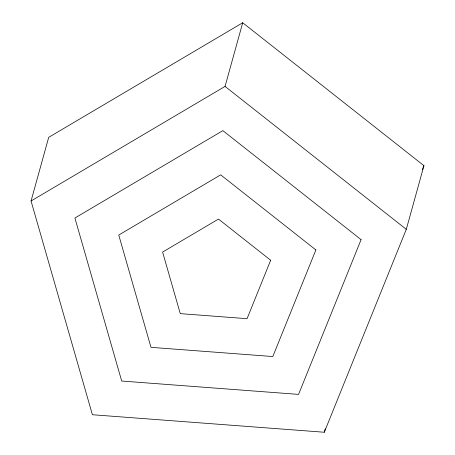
<?xml version="1.0" encoding="UTF-8"?>
<svg xmlns="http://www.w3.org/2000/svg" width="455" height="455" viewBox="0 0 455 455"><rect width="100%" height="100%" fill="white"/><g stroke="black" fill="none" stroke-linecap="round" stroke-linejoin="round"><path stroke-width="0.68" d="M31.054 200.991L48.708 137.33L242.708 22.75L423.946 165.677L406.292 229.337L324.301 432.25L92.399 414.733L31.054 200.991L225.054 86.41L242.708 22.75M324.301 432.25L325.251 428.826M422.348 169.63L423.946 165.677M225.054 86.41L406.292 229.337M270.674 260.243L247.065 318.682L180.271 313.637L162.606 252.076L218.48 219.077L270.674 260.243M315.884 249.937L272.812 356.538L150.98 347.336L118.755 235.047L220.669 174.856L315.884 249.937M361.088 239.637L298.56 394.394L121.69 381.034L74.904 218.019L222.859 130.631L361.088 239.637"/></g></svg>
